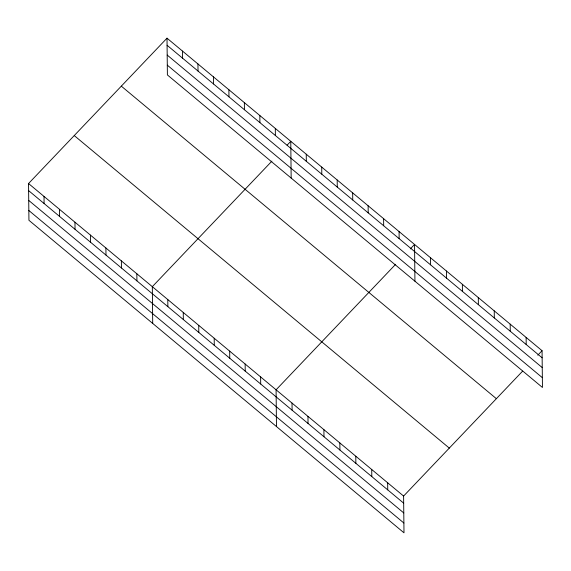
<?xml version="1.0" encoding="UTF-8"?>
<svg xmlns="http://www.w3.org/2000/svg" width="571" height="571" viewBox="0 0 571 571"><rect width="100%" height="100%" fill="white"/><g stroke="black" fill="none" stroke-linecap="round" stroke-linejoin="round"><path stroke-width="0.86" d="M522.572 371.179L403.604 496.063L403.99 532.822L28.935 220.292L28.55 183.534L167.01 38.178L542.065 350.708L542.45 387.466L167.396 74.937L167.01 38.178M271.889 161.143L152.321 286.671L152.707 323.422M287.12 145.155L290.775 141.315L291.16 178.066M395.66 264.28L276.086 389.807L276.471 426.558M410.285 248.927L414.546 244.452L414.931 281.203M537.803 355.191L542.065 350.708M167.082 45.273L542.136 357.803M167.189 55.059L542.243 367.596M167.289 65.144L542.35 377.674M121.316 86.15L496.37 398.679M74.244 135.57L449.298 448.099M28.55 183.534L403.604 496.063M28.621 190.628L403.683 503.158M28.728 200.421L403.783 512.951M28.835 210.499L403.89 523.029M526.127 337.425L526.198 344.52M510.188 324.142L510.26 331.237M494.243 310.867L494.322 317.954M478.305 297.584L478.377 304.671M462.367 284.301L462.439 291.396M446.429 271.018L446.501 278.113M430.484 257.735L430.563 264.83M399.072 231.562L399.15 238.649M387.666 482.788L387.738 489.875M383.605 218.664L383.676 225.759M371.728 469.505L371.8 476.592M368.131 205.774L368.209 212.869M355.79 456.222L355.861 463.309M352.664 192.884L352.735 199.978M337.19 179.993L337.268 187.088M339.845 442.939L339.923 450.034M321.723 167.096L321.794 174.191M323.907 429.656L323.978 436.751M306.249 154.206L306.32 161.3M307.969 416.373L308.04 423.468M292.024 403.09L292.102 410.185M275.308 128.425L275.379 135.52M259.834 115.535L259.912 122.622M260.619 376.917L260.69 384.012M244.367 102.637L244.438 109.732M245.145 364.02L245.216 371.114M228.892 89.747L228.964 96.842M229.678 351.129L229.749 358.224M213.418 76.857L213.497 83.951M214.204 338.239L214.275 345.334M197.951 63.966L198.023 71.061M198.729 325.349L198.808 332.443M182.477 51.076L182.556 58.163M183.262 312.458L183.334 319.546M167.788 299.561L167.867 306.656M136.847 273.78L136.919 280.875M121.373 260.89L121.452 267.985M105.906 247.992L105.978 255.087M90.432 235.102L90.511 242.197M74.965 222.212L75.037 229.306M59.491 209.321L59.57 216.416M44.024 196.431L44.095 203.519"/></g></svg>
